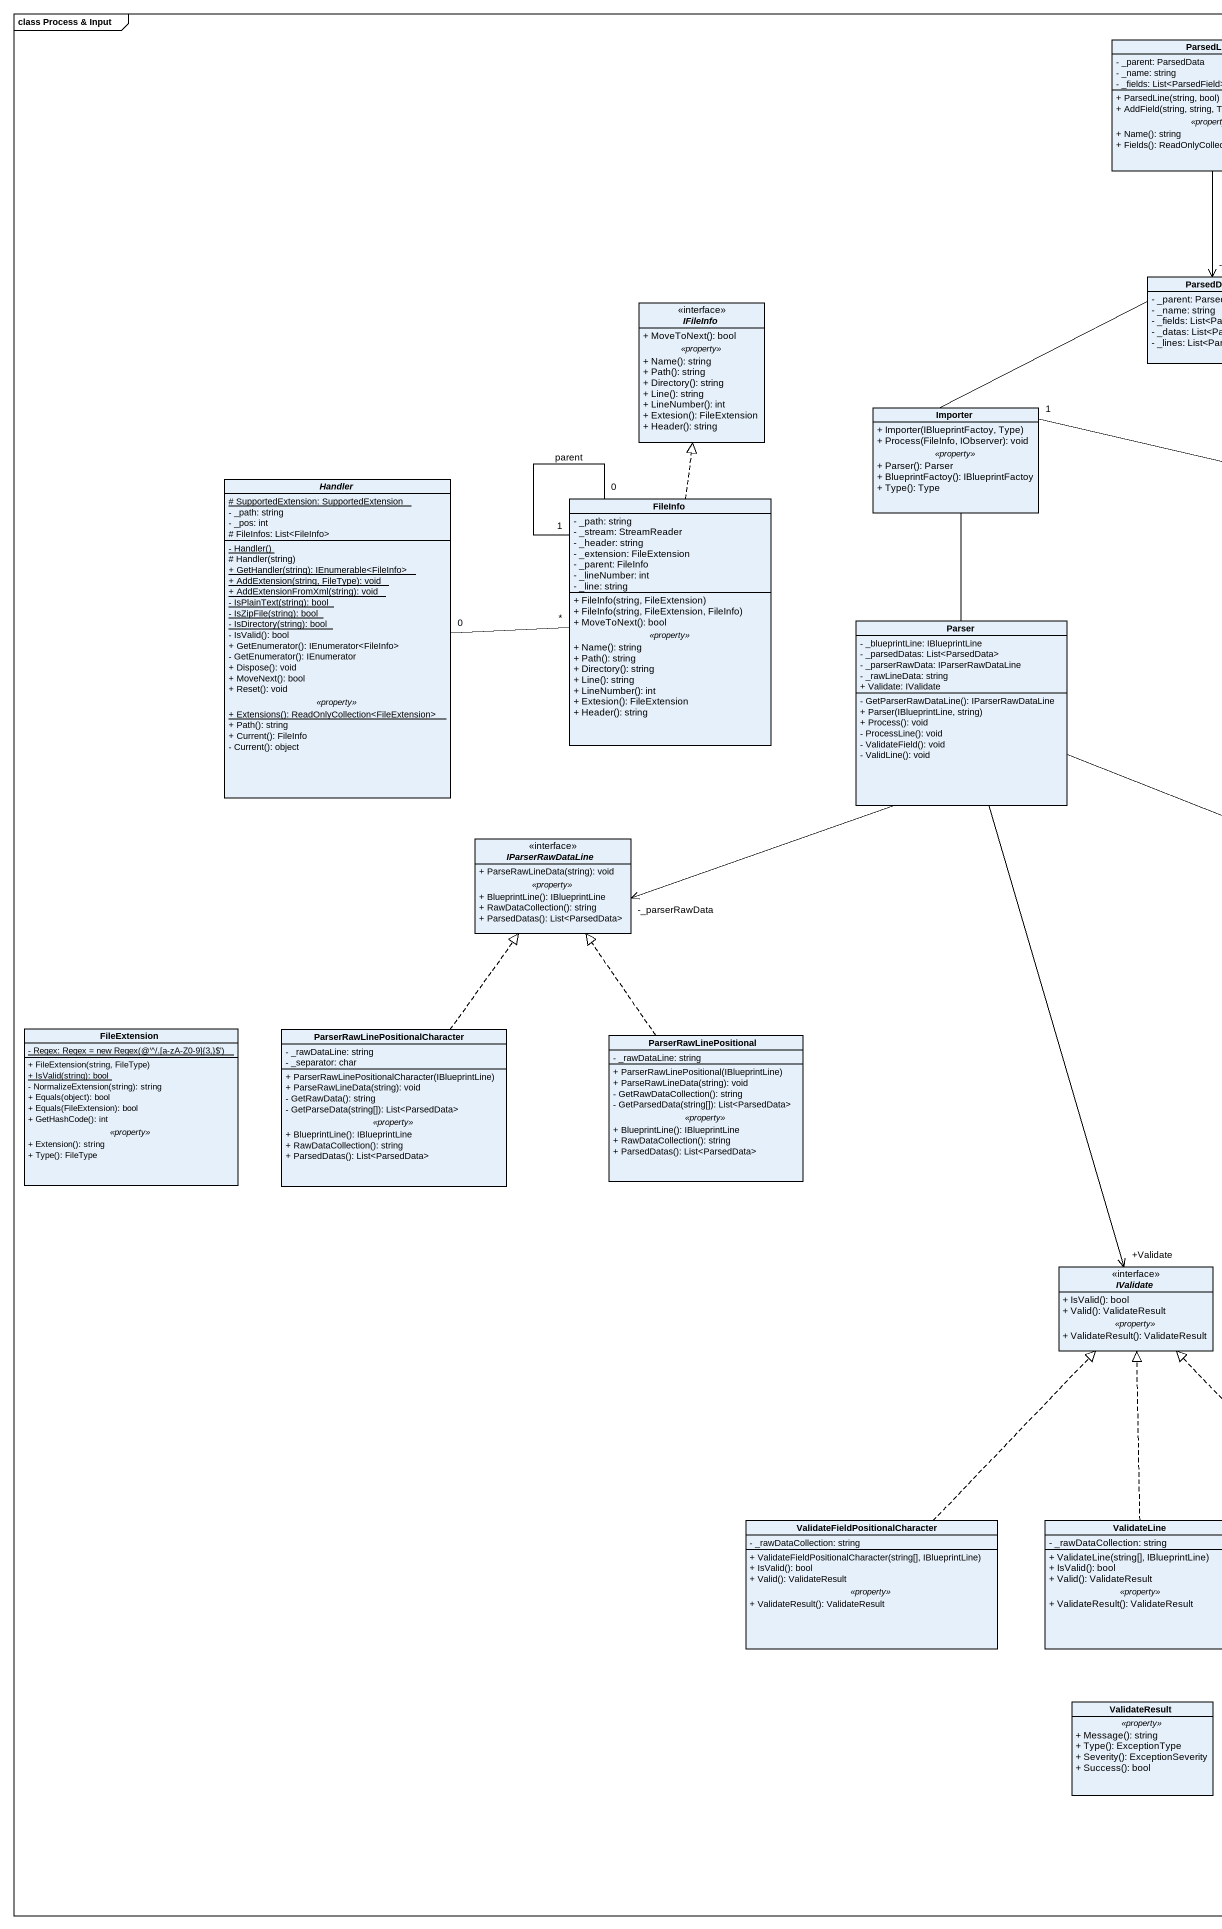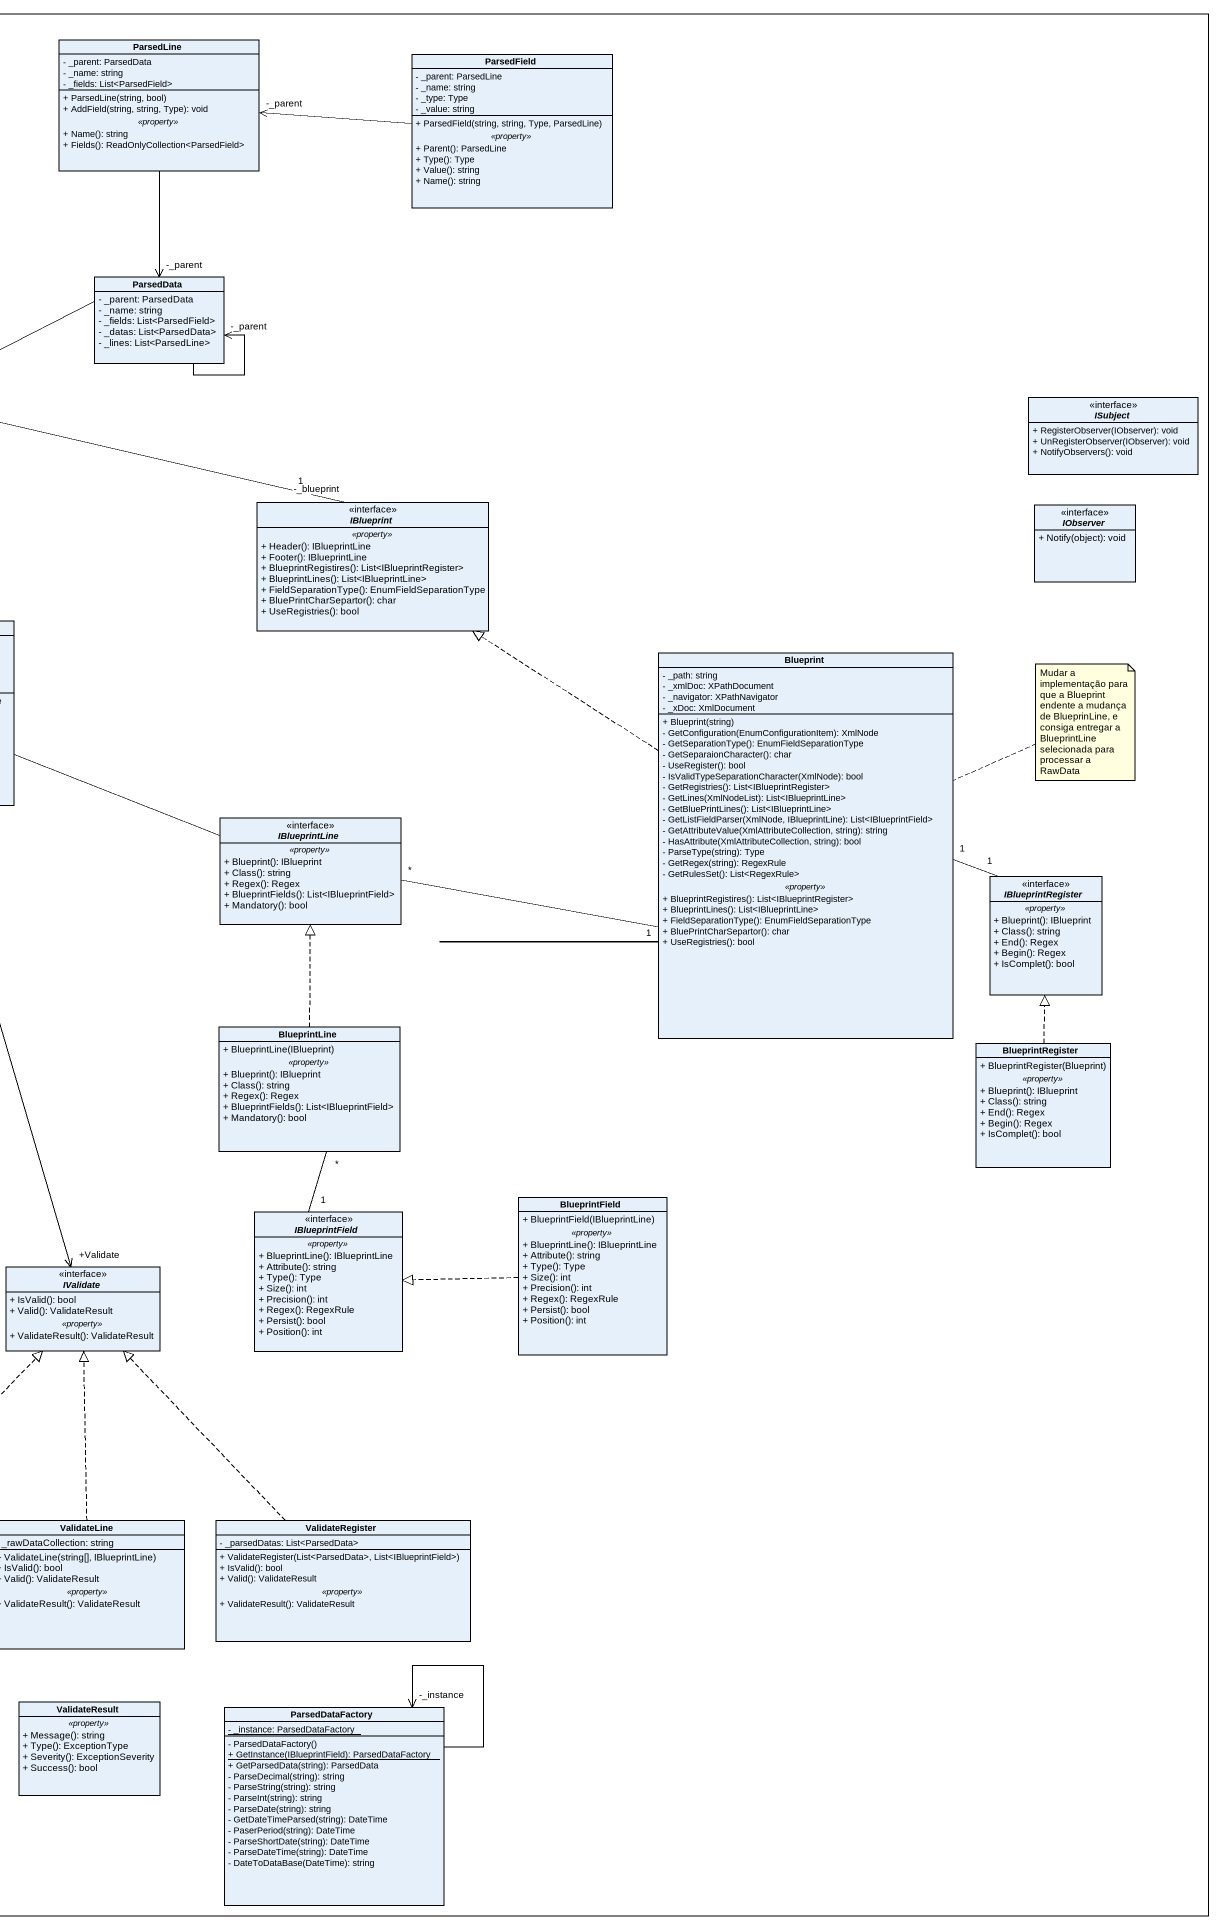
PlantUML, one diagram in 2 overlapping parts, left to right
@startuml
mainframe class Process & Input
hide circle
hide empty members
skinparam classAttributeIconSize 0
class ParsedLine {
  - _parent: ParsedData
  - _name: string
  - _fields: List<ParsedField>
  --
  + ParsedLine(string, bool)
  + AddField(string, string, Type): void
  .. <<property>> ..
  + Name(): string
  + Fields(): ReadOnlyCollection<ParsedField>
}
class ParsedField {
  - _parent: ParsedLine
  - _name: string
  - _type: Type
  - _value: string
  --
  + ParsedField(string, string, Type, ParsedLine)
  .. <<property>> ..
  + Parent(): ParsedLine
  + Type(): Type
  + Value(): string
  + Name(): string
}
interface IFileInfo <<interface>> {
  + MoveToNext(): bool
  .. <<property>> ..
  + Name(): string
  + Path(): string
  + Directory(): string
  + Line(): string
  + LineNumber(): int
  + Extesion(): FileExtension
  + Header(): string
}
class ParsedData {
  - _parent: ParsedData
  - _name: string
  - _fields: List<ParsedField>
  - _datas: List<ParsedData>
  - _lines: List<ParsedLine>
}
class Importer {
  + Importer(IBlueprintFactoy, Type)
  + Process(FileInfo, IObserver): void
  .. <<property>> ..
  + Parser(): Parser
  + BlueprintFactoy(): IBlueprintFactoy
  + Type(): Type
}
interface ISubject <<interface>> {
  + RegisterObserver(IObserver): void
  + UnRegisterObserver(IObserver): void
  + NotifyObservers(): void
}
abstract class Handler {
  {static} # SupportedExtension: SupportedExtension
  - _path: string
  - _pos: int
  # FileInfos: List<FileInfo>
  --
  {static} - Handler()
  # Handler(string)
  {static} + GetHandler(string): IEnumerable<FileInfo>
  {static} + AddExtension(string, FileType): void
  {static} + AddExtensionFromXml(string): void
  {static} - IsPlainText(string): bool
  {static} - IsZipFile(string): bool
  {static} - IsDirectory(string): bool
  - IsValid(): bool
  + GetEnumerator(): IEnumerator<FileInfo>
  - GetEnumerator(): IEnumerator
  + Dispose(): void
  + MoveNext(): bool
  + Reset(): void
  .. <<property>> ..
  {static} + Extensions(): ReadOnlyCollection<FileExtension>
  + Path(): string
  + Current(): FileInfo
  - Current(): object
}
class FileInfo {
  - _path: string
  - _stream: StreamReader
  - _header: string
  - _extension: FileExtension
  - _parent: FileInfo
  - _lineNumber: int
  - _line: string
  --
  + FileInfo(string, FileExtension)
  + FileInfo(string, FileExtension, FileInfo)
  + MoveToNext(): bool
  .. <<property>> ..
  + Name(): string
  + Path(): string
  + Directory(): string
  + Line(): string
  + LineNumber(): int
  + Extesion(): FileExtension
  + Header(): string
}
interface IBlueprint <<interface>> {
  .. <<property>> ..
  + Header(): IBlueprintLine
  + Footer(): IBlueprintLine
  + BlueprintRegistires(): List<IBlueprintRegister>
  + BlueprintLines(): List<IBlueprintLine>
  + FieldSeparationType(): EnumFieldSeparationType
  + BluePrintCharSepartor(): char
  + UseRegistries(): bool
}
interface IObserver <<interface>> {
  + Notify(object): void
}
class Parser {
  - _blueprintLine: IBlueprintLine
  - _parsedDatas: List<ParsedData>
  - _parserRawData: IParserRawDataLine
  - _rawLineData: string
  + Validate: IValidate
  - GetParserRawDataLine(): IParserRawDataLine
  + Parser(IBlueprintLine, string)
  + Process(): void
  - ProcessLine(): void
  - ValidateField(): void
  - ValidLine(): void
}
class Blueprint {
  - _path: string
  - _xmlDoc: XPathDocument
  - _navigator: XPathNavigator
  - _xDoc: XmlDocument
  --
  + Blueprint(string)
  - GetConfiguration(EnumConfigurationItem): XmlNode
  - GetSeparationType(): EnumFieldSeparationType
  - GetSeparaionCharacter(): char
  - UseRegister(): bool
  - IsValidTypeSeparationCharacter(XmlNode): bool
  - GetRegistries(): List<IBlueprintRegister>
  - GetLines(XmlNodeList): List<IBlueprintLine>
  - GetBluePrintLines(): List<IBlueprintLine>
  - GetListFieldParser(XmlNode, IBlueprintLine): List<IBlueprintField>
  - GetAttributeValue(XmlAttributeCollection, string): string
  - HasAttribute(XmlAttributeCollection, string): bool
  - ParseType(string): Type
  - GetRegex(string): RegexRule
  - GetRulesSet(): List<RegexRule>
  .. <<property>> ..
  + BlueprintRegistires(): List<IBlueprintRegister>
  + BlueprintLines(): List<IBlueprintLine>
  + FieldSeparationType(): EnumFieldSeparationType
  + BluePrintCharSepartor(): char
  + UseRegistries(): bool
}
interface IParserRawDataLine <<interface>> {
  + ParseRawLineData(string): void
  .. <<property>> ..
  + BlueprintLine(): IBlueprintLine
  + RawDataCollection(): string
  + ParsedDatas(): List<ParsedData>
}
interface IBlueprintLine <<interface>> {
  .. <<property>> ..
  + Blueprint(): IBlueprint
  + Class(): string
  + Regex(): Regex
  + BlueprintFields(): List<IBlueprintField>
  + Mandatory(): bool
}
interface IBlueprintRegister <<interface>> {
  .. <<property>> ..
  + Blueprint(): IBlueprint
  + Class(): string
  + End(): Regex
  + Begin(): Regex
  + IsComplet(): bool
}
class FileExtension {
  {static} {field} - Regex: Regex = new Regex(@'^/.[a-zA-Z0-9]{3,}$')
  --
  + FileExtension(string, FileType)
  {static} + IsValid(string): bool
  - NormalizeExtension(string): string
  + Equals(object): bool
  + Equals(FileExtension): bool
  + GetHashCode(): int
  .. <<property>> ..
  + Extension(): string
  + Type(): FileType
}
class "ParserRawLinePositionalCharacter" as ParserRawLinePositionalChara {
  - _rawDataLine: string
  - _separator: char
  --
  + ParserRawLinePositionalCharacter(IBlueprintLine)
  + ParseRawLineData(string): void
  - GetRawData(): string
  - GetParseData(string[]): List<ParsedData>
  .. <<property>> ..
  + BlueprintLine(): IBlueprintLine
  + RawDataCollection(): string
  + ParsedDatas(): List<ParsedData>
}
class ParserRawLinePositional {
  - _rawDataLine: string
  --
  + ParserRawLinePositional(IBlueprintLine)
  + ParseRawLineData(string): void
  - GetRawDataCollection(): string
  - GetParsedData(string[]): List<ParsedData>
  .. <<property>> ..
  + BlueprintLine(): IBlueprintLine
  + RawDataCollection(): string
  + ParsedDatas(): List<ParsedData>
}
class BlueprintLine {
  + BlueprintLine(IBlueprint)
  .. <<property>> ..
  + Blueprint(): IBlueprint
  + Class(): string
  + Regex(): Regex
  + BlueprintFields(): List<IBlueprintField>
  + Mandatory(): bool
}
class BlueprintRegister {
  + BlueprintRegister(Blueprint)
  .. <<property>> ..
  + Blueprint(): IBlueprint
  + Class(): string
  + End(): Regex
  + Begin(): Regex
  + IsComplet(): bool
}
class BlueprintField {
  + BlueprintField(IBlueprintLine)
  .. <<property>> ..
  + BlueprintLine(): IBlueprintLine
  + Attribute(): string
  + Type(): Type
  + Size(): int
  + Precision(): int
  + Regex(): RegexRule
  + Persist(): bool
  + Position(): int
}
interface IBlueprintField <<interface>> {
  .. <<property>> ..
  + BlueprintLine(): IBlueprintLine
  + Attribute(): string
  + Type(): Type
  + Size(): int
  + Precision(): int
  + Regex(): RegexRule
  + Persist(): bool
  + Position(): int
}
interface IValidate <<interface>> {
  + IsValid(): bool
  + Valid(): ValidateResult
  .. <<property>> ..
  + ValidateResult(): ValidateResult
}
class "ValidateFieldPositionalCharacter" as ValidateFieldPositionalChara {
  - _rawDataCollection: string
  --
  + ValidateFieldPositionalCharacter(string[], IBlueprintLine)
  + IsValid(): bool
  + Valid(): ValidateResult
  .. <<property>> ..
  + ValidateResult(): ValidateResult
}
class ValidateLine {
  - _rawDataCollection: string
  --
  + ValidateLine(string[], IBlueprintLine)
  + IsValid(): bool
  + Valid(): ValidateResult
  .. <<property>> ..
  + ValidateResult(): ValidateResult
}
class ValidateRegister {
  - _parsedDatas: List<ParsedData>
  --
  + ValidateRegister(List<ParsedData>, List<IBlueprintField>)
  + IsValid(): bool
  + Valid(): ValidateResult
  .. <<property>> ..
  + ValidateResult(): ValidateResult
}
class ValidateResult {
  .. <<property>> ..
  + Message(): string
  + Type(): ExceptionType
  + Severity(): ExceptionSeverity
  + Success(): bool
}
class ParsedDataFactory {
  {static} - _instance: ParsedDataFactory
  - ParsedDataFactory()
  {static} + GetInstance(IBlueprintField): ParsedDataFactory
  + GetParsedData(string): ParsedData
  - ParseDecimal(string): string
  - ParseString(string): string
  - ParseInt(string): string
  - ParseDate(string): string
  - GetDateTimeParsed(string): DateTime
  - PaserPeriod(string): DateTime
  - ParseShortDate(string): DateTime
  - ParseDateTime(string): DateTime
  - DateToDataBase(DateTime): string
}
ParsedLine --> "-_parent" ParsedData
ParsedField -left-> "-_parent" ParsedLine
ParsedData --> "-_parent" ParsedData
ParsedData -left- Importer
Importer "1" -right- "-_blueprint\n1" IBlueprint
Handler "0" -right- "*" FileInfo
FileInfo .up.|> IFileInfo
FileInfo "0" -- "1" FileInfo : parent
Parser -up- Importer
Parser -left-> "-_parserRawData" IParserRawDataLine
Parser --> "+Validate" IValidate
Blueprint .up.|> IBlueprint
Blueprint "1" -right- "1" IBlueprintRegister
IBlueprintLine -left- Parser
IBlueprintLine "*" -right- "1" Blueprint
ParserRawLinePositionalChara .up.|> IParserRawDataLine
ParserRawLinePositional .up.|> IParserRawDataLine
BlueprintLine .up.|> IBlueprintLine
BlueprintRegister .up.|> IBlueprintRegister
BlueprintField .left.|> IBlueprintField
IBlueprintField "1" -up- "*" BlueprintLine
ValidateFieldPositionalChara .up.|> IValidate
ValidateLine .up.|> IValidate
ValidateRegister .up.|> IValidate
ParsedDataFactory --> "-_instance" ParsedDataFactory
note right of Blueprint : Mudar a implementação para que a Blueprint endente a mudança de BlueprinLine, e consiga entregar a BlueprintLine selecionada para processar a RawData
@enduml
